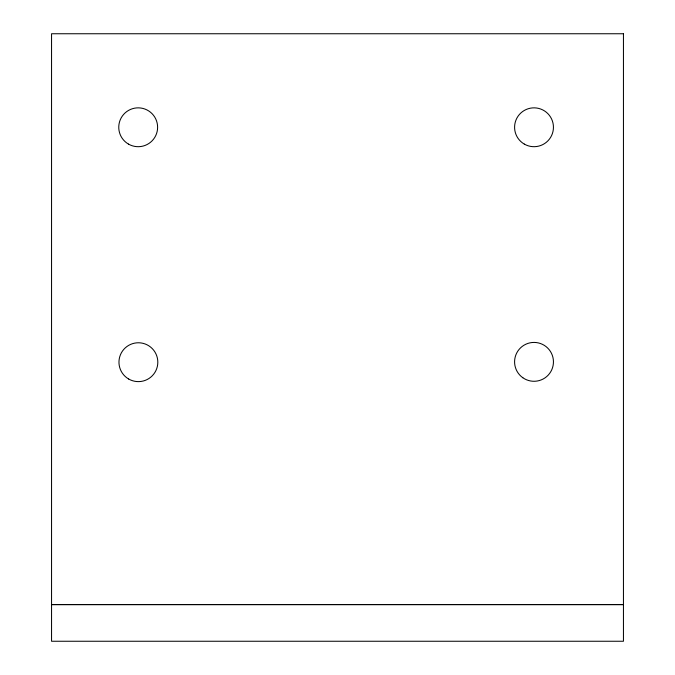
<?xml version="1.0" encoding="UTF-8"?>
<svg xmlns="http://www.w3.org/2000/svg" width="675" height="675" viewBox="0 0 675 675"><rect width="100%" height="100%" fill="white"/><g stroke="black" fill="none" stroke-linecap="round" stroke-linejoin="round"><path stroke-width="1.01" d="M623.447 33.75L51.553 33.75L51.553 641.25L623.447 641.25L623.447 33.75M623.447 604.597L51.553 604.597L623.447 604.597M128.68 379.021A19.423 19.423 0 0 0 157.815 362.197A19.423 19.423 0 0 0 128.68 345.372A19.423 19.423 0 0 0 128.68 379.021M522.83 377.738A19.423 19.423 0 0 0 553.365 363.606A19.423 19.423 0 0 0 525.85 344.225A19.423 19.423 0 0 0 522.83 377.738M524.306 144.096A19.423 19.423 0 0 0 553.441 127.271A19.423 19.423 0 0 0 524.306 110.447A19.423 19.423 0 0 0 524.306 144.096M128.478 144.096A19.423 19.423 0 0 0 157.613 127.271A19.423 19.423 0 0 0 128.478 110.447A19.423 19.423 0 0 0 128.478 144.096"/></g></svg>
